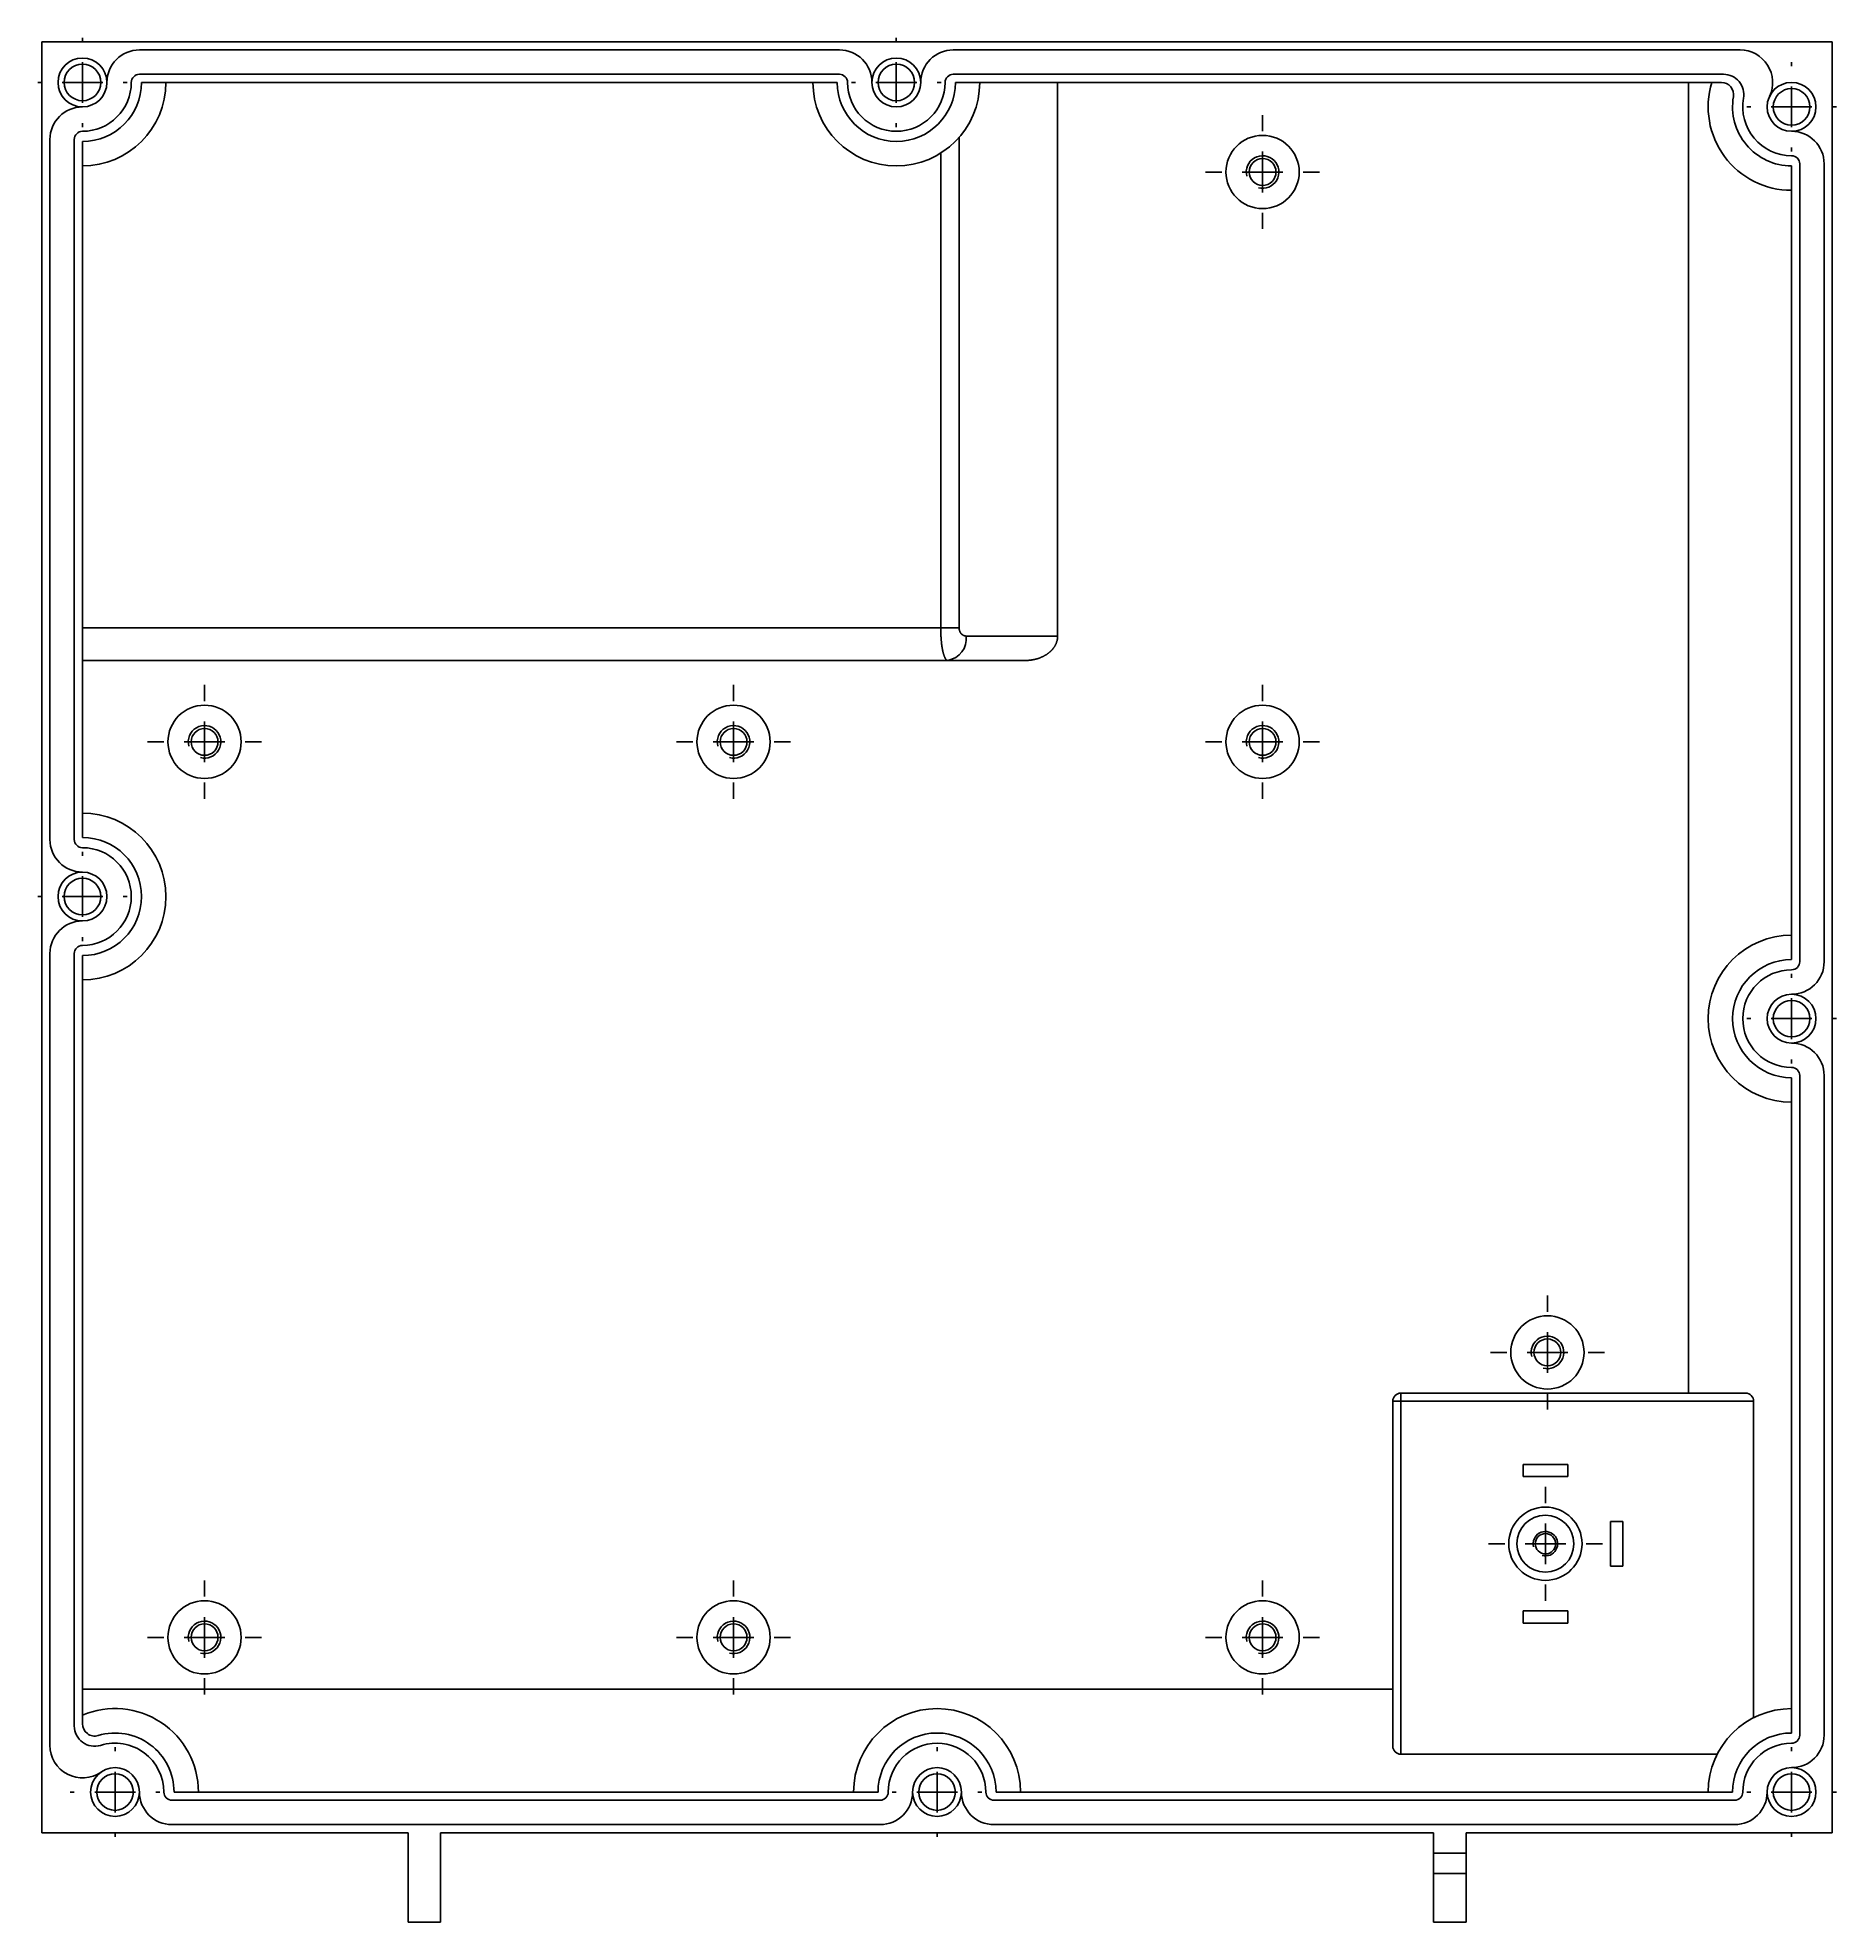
# Model space of a CAD drawing. Extents: x 394 to 615, y 613 to 844.
import ezdxf

# ---------------------------------------------------------------- set-up
doc = ezdxf.new("R2010")
doc.units = 0
doc.header["$LTSCALE"] = 5
doc.layers.get('0').update_dxf_attribs({"linetype": 'CONTINUOUS'})
doc.layers.add('FORMAT', color=7, linetype='CONTINUOUS')

# ---------------------------------------------------------------- blocks, each defined once
blk = doc.blocks.new('SW_CENTERMARKSYMBOL_0')
at = {"layer": 'FORMAT', "color": 0}
for p, q in [((0, 5), (0, 5.5)), ((0, 0), (0, 2.5)), ((-5, 0), (-5.5, 0)), ((0, 0), (-2.5, 0)), ((0, 0), (0, -2.5)), ((0, 0), (2.5, 0)), ((5, 0), (5.5, 0)), ((0, -5), (0, -5.5))]:
    blk.add_line(p, q, dxfattribs=at)
blk = doc.blocks.new('SW_CENTERMARKSYMBOL_1')
at = {"layer": 'FORMAT', "color": 0}
for p, q in [((0, 5), (0, 5.5)), ((0, 0), (0, 2.5)), ((-5, 0), (-5.5, 0)), ((0, 0), (-2.5, 0)), ((0, 0), (0, -2.5)), ((0, 0), (2.5, 0)), ((5, 0), (5.5, 0)), ((0, -5), (0, -5.5))]:
    blk.add_line(p, q, dxfattribs=at)
blk = doc.blocks.new('SW_CENTERMARKSYMBOL_2')
at = {"layer": 'FORMAT', "color": 0}
for p, q in [((0, 5), (0, 5.5)), ((0, 0), (0, 2.5)), ((-5, 0), (-5.5, 0)), ((0, 0), (-2.5, 0)), ((0, 0), (0, -2.5)), ((0, 0), (2.5, 0)), ((5, 0), (5.5, 0)), ((0, -5), (0, -5.5))]:
    blk.add_line(p, q, dxfattribs=at)
blk = doc.blocks.new('SW_CENTERMARKSYMBOL_3')
at = {"layer": 'FORMAT', "color": 0}
for p, q in [((0, 5), (0, 5.5)), ((0, 0), (0, 2.5)), ((-5, 0), (-5.5, 0)), ((0, 0), (-2.5, 0)), ((0, 0), (0, -2.5)), ((0, 0), (2.5, 0)), ((5, 0), (5.5, 0)), ((0, -5), (0, -5.5))]:
    blk.add_line(p, q, dxfattribs=at)
blk = doc.blocks.new('SW_CENTERMARKSYMBOL_4')
at = {"layer": 'FORMAT', "color": 0}
for p, q in [((0, 5), (0, 5.5)), ((0, 0), (0, 2.5)), ((-5, 0), (-5.5, 0)), ((0, 0), (-2.5, 0)), ((0, 0), (0, -2.5)), ((0, 0), (2.5, 0)), ((5, 0), (5.5, 0)), ((0, -5), (0, -5.5))]:
    blk.add_line(p, q, dxfattribs=at)
blk = doc.blocks.new('SW_CENTERMARKSYMBOL_5')
at = {"layer": 'FORMAT', "color": 0}
for p, q in [((0, 5), (0, 5.5)), ((0, 0), (0, 2.5)), ((-5, 0), (-5.5, 0)), ((0, 0), (-2.5, 0)), ((0, 0), (0, -2.5)), ((0, 0), (2.5, 0)), ((5, 0), (5.5, 0)), ((0, -5), (0, -5.5))]:
    blk.add_line(p, q, dxfattribs=at)
blk = doc.blocks.new('SW_CENTERMARKSYMBOL_6')
at = {"layer": 'FORMAT', "color": 0}
for p, q in [((0, 5), (0, 5.5)), ((0, 0), (0, 2.5)), ((-5, 0), (-5.5, 0)), ((0, 0), (-2.5, 0)), ((0, 0), (0, -2.5)), ((0, 0), (2.5, 0)), ((5, 0), (5.5, 0)), ((0, -5), (0, -5.5))]:
    blk.add_line(p, q, dxfattribs=at)
blk = doc.blocks.new('SW_CENTERMARKSYMBOL_7')
at = {"layer": 'FORMAT', "color": 0}
for p, q in [((0, 5), (0, 5.5)), ((0, 0), (0, 2.5)), ((-5, 0), (-5.5, 0)), ((0, 0), (-2.5, 0)), ((0, 0), (0, -2.5)), ((0, 0), (2.5, 0)), ((5, 0), (5.5, 0)), ((0, -5), (0, -5.5))]:
    blk.add_line(p, q, dxfattribs=at)
blk = doc.blocks.new('SW_CENTERMARKSYMBOL_8')
at = {"layer": 'FORMAT', "color": 0}
for p, q in [((0, 5), (0, 7)), ((0, 0), (0, 2.5)), ((-5, 0), (-7, 0)), ((0, 0), (-2.5, 0)), ((0, 0), (0, -2.5)), ((0, 0), (2.5, 0)), ((5, 0), (7, 0)), ((0, -5), (0, -7))]:
    blk.add_line(p, q, dxfattribs=at)
blk = doc.blocks.new('SW_CENTERMARKSYMBOL_9')
at = {"layer": 'FORMAT', "color": 0}
for p, q in [((0, 5), (0, 7)), ((0, 0), (0, 2.5)), ((-5, 0), (-7, 0)), ((0, 0), (-2.5, 0)), ((0, 0), (0, -2.5)), ((0, 0), (2.5, 0)), ((5, 0), (7, 0)), ((0, -5), (0, -7))]:
    blk.add_line(p, q, dxfattribs=at)
blk = doc.blocks.new('SW_CENTERMARKSYMBOL_10')
at = {"layer": 'FORMAT', "color": 0}
for p, q in [((0, 5), (0, 7)), ((0, 0), (0, 2.5)), ((-5, 0), (-7, 0)), ((0, 0), (-2.5, 0)), ((0, 0), (0, -2.5)), ((0, 0), (2.5, 0)), ((5, 0), (7, 0)), ((0, -5), (0, -7))]:
    blk.add_line(p, q, dxfattribs=at)
blk = doc.blocks.new('SW_CENTERMARKSYMBOL_11')
at = {"layer": 'FORMAT', "color": 0}
for p, q in [((0, 5), (0, 7)), ((0, 0), (0, 2.5)), ((-5, 0), (-7, 0)), ((0, 0), (-2.5, 0)), ((0, 0), (0, -2.5)), ((0, 0), (2.5, 0)), ((5, 0), (7, 0)), ((0, -5), (0, -7))]:
    blk.add_line(p, q, dxfattribs=at)
blk = doc.blocks.new('SW_CENTERMARKSYMBOL_12')
at = {"layer": 'FORMAT', "color": 0}
for p, q in [((0, 5), (0, 7)), ((0, 0), (0, 2.5)), ((-5, 0), (-7, 0)), ((0, 0), (-2.5, 0)), ((0, 0), (0, -2.5)), ((0, 0), (2.5, 0)), ((5, 0), (7, 0)), ((0, -5), (0, -7))]:
    blk.add_line(p, q, dxfattribs=at)
blk = doc.blocks.new('SW_CENTERMARKSYMBOL_13')
at = {"layer": 'FORMAT', "color": 0}
for p, q in [((0, 5), (0, 7)), ((0, 0), (0, 2.5)), ((-5, 0), (-7, 0)), ((0, 0), (-2.5, 0)), ((0, 0), (0, -2.5)), ((0, 0), (2.5, 0)), ((5, 0), (7, 0)), ((0, -5), (0, -7))]:
    blk.add_line(p, q, dxfattribs=at)
blk = doc.blocks.new('SW_CENTERMARKSYMBOL_14')
at = {"layer": 'FORMAT', "color": 0}
for p, q in [((0, 5), (0, 7)), ((0, 0), (0, 2.5)), ((-5, 0), (-7, 0)), ((0, 0), (-2.5, 0)), ((0, 0), (0, -2.5)), ((0, 0), (2.5, 0)), ((5, 0), (7, 0)), ((0, -5), (0, -7))]:
    blk.add_line(p, q, dxfattribs=at)
blk = doc.blocks.new('SW_CENTERMARKSYMBOL_15')
at = {"layer": 'FORMAT', "color": 0}
for p, q in [((0, 5), (0, 7)), ((0, 0), (0, 2.5)), ((-5, 0), (-7, 0)), ((0, 0), (-2.5, 0)), ((0, 0), (0, -2.5)), ((0, 0), (2.5, 0)), ((5, 0), (7, 0)), ((0, -5), (0, -7))]:
    blk.add_line(p, q, dxfattribs=at)

msp = doc.modelspace()

# ---------------------------------------------------------------- linework, layer by layer
at = {"color": 7, "linetype": 'CONTINUOUS'}
for p, q in [((394.6, 623.89), (394.6, 843.89)), ((614.6, 843.89), (394.6, 843.89)), ((492.6, 842.89), (406.6, 842.89)), ((603.27, 842.89), (506.6, 842.89)), ((614.6, 623.89), (614.6, 843.89)), ((492.6, 839.89), (406.6, 839.89)), ((492.35, 838.89), (406.85, 838.89)), ((601.23, 839.89), (506.6, 839.89)), ((600.98, 838.89), (506.85, 838.89)), ((519.42, 770.89), (519.42, 838.89)), ((596.94, 677.89), (596.94, 838.89)), ((395.6, 831.89), (395.6, 745.89)), ((398.6, 831.89), (398.6, 745.89)), ((399.6, 746.14), (399.6, 831.64)), ((507.32, 832.15), (507.32, 771.89)), ((505.05, 771.89), (505.05, 830.21)), ((610.6, 730.89), (610.6, 828.89)), ((613.6, 730.89), (613.6, 828.89)), ((609.6, 731.14), (609.6, 828.64)), ((399.6, 771.89), (505.05, 771.89)), ((507.32, 771.89), (505.05, 771.89)), ((508.19, 770.89), (519.42, 770.89)), ((505.92, 767.89), (399.6, 767.89)), ((515.45, 767.89), (505.92, 767.89)), ((395.6, 731.89), (395.6, 634.63)), ((398.6, 731.89), (398.6, 637.01)), ((399.6, 637.27), (399.6, 731.64)), ((609.6, 636.14), (609.6, 716.64)), ((610.6, 635.89), (610.6, 716.89)), ((613.6, 635.89), (613.6, 716.89)), ((560.6, 634.54), (560.6, 676.89)), ((560.6, 676.89), (561.6, 676.89)), ((561.6, 676.89), (561.6, 677.89)), ((561.6, 677.89), (603.94, 677.89)), ((561.6, 676.89), (561.6, 633.54)), ((604.94, 676.89), (561.6, 676.89)), ((604.94, 676.89), (604.94, 638.02)), ((576.6, 667.64), (576.6, 669.14)), ((576.6, 669.14), (582.1, 669.14)), ((582.1, 669.14), (582.1, 667.64)), ((582.1, 667.64), (576.6, 667.64)), ((587.35, 656.64), (587.35, 662.14)), ((587.35, 662.14), (588.85, 662.14)), ((588.85, 662.14), (588.85, 656.64)), ((588.85, 656.64), (587.35, 656.64)), ((576.6, 649.64), (576.6, 651.14)), ((576.6, 651.14), (582.1, 651.14)), ((582.1, 651.14), (582.1, 649.64)), ((582.1, 649.64), (576.6, 649.64)), ((560.6, 641.54), (399.6, 641.54)), ((600.47, 633.54), (561.6, 633.54)), ((410.6, 627.89), (497.6, 627.89)), ((497.35, 628.89), (410.85, 628.89)), ((511.6, 627.89), (602.6, 627.89)), ((602.35, 628.89), (511.85, 628.89)), ((439.6, 623.89), (394.6, 623.89)), ((410.6, 624.89), (497.6, 624.89)), ((439.6, 623.89), (439.6, 612.89)), ((565.6, 623.89), (443.6, 623.89)), ((443.6, 612.89), (443.6, 623.89)), ((511.6, 624.89), (602.6, 624.89)), ((565.6, 623.89), (565.6, 621.39)), ((614.6, 623.89), (569.6, 623.89)), ((569.6, 621.39), (569.6, 623.89)), ((565.6, 618.89), (565.6, 621.39)), ((565.6, 621.39), (569.6, 621.39)), ((569.6, 618.89), (569.6, 621.39)), ((565.6, 618.89), (569.6, 618.89)), ((565.6, 612.89), (565.6, 618.89)), ((569.6, 612.89), (569.6, 618.89)), ((439.6, 612.89), (443.6, 612.89)), ((565.6, 612.89), (569.6, 612.89))]:
    msp.add_line(p, q, dxfattribs=at)
for points in [[(505.05, 771.89, 0), (505.05, 771.84, 0), (505.05, 771.79, 0), (505.05, 771.74, 0), (505.06, 771.69, 0), (505.06, 771.64, 0), (505.06, 771.59, 0), (505.06, 771.54, 0), (505.06, 771.5, 0), (505.06, 771.45, 0), (505.06, 771.4, 0), (505.06, 771.35, 0), (505.06, 771.3, 0), (505.06, 771.25, 0), (505.07, 771.2, 0), (505.07, 771.16, 0), (505.07, 771.11, 0), (505.07, 771.06, 0), (505.07, 771.01, 0), (505.08, 770.96, 0), (505.08, 770.92, 0), (505.08, 770.87, 0), (505.08, 770.82, 0), (505.09, 770.77, 0), (505.09, 770.73, 0), (505.09, 770.68, 0), (505.1, 770.63, 0), (505.1, 770.59, 0), (505.1, 770.54, 0), (505.11, 770.49, 0), (505.11, 770.45, 0), (505.12, 770.4, 0), (505.12, 770.36, 0), (505.12, 770.31, 0), (505.13, 770.27, 0), (505.13, 770.22, 0), (505.14, 770.18, 0), (505.14, 770.13, 0), (505.15, 770.09, 0), (505.15, 770.05, 0), (505.16, 770, 0), (505.16, 769.96, 0), (505.17, 769.92, 0), (505.17, 769.87, 0), (505.18, 769.83, 0), (505.18, 769.79, 0), (505.19, 769.75, 0), (505.19, 769.71, 0), (505.2, 769.67, 0), (505.21, 769.62, 0), (505.21, 769.59, 0), (505.22, 769.54, 0), (505.22, 769.5, 0), (505.23, 769.47, 0), (505.24, 769.43, 0), (505.24, 769.39, 0), (505.25, 769.35, 0), (505.26, 769.31, 0), (505.26, 769.27, 0), (505.27, 769.24, 0), (505.28, 769.2, 0), (505.29, 769.17, 0), (505.29, 769.13, 0), (505.3, 769.1, 0), (505.31, 769.06, 0), (505.31, 769.02, 0), (505.32, 768.99, 0), (505.33, 768.96, 0), (505.34, 768.92, 0), (505.35, 768.89, 0), (505.35, 768.86, 0), (505.36, 768.83, 0), (505.37, 768.8, 0), (505.38, 768.76, 0), (505.39, 768.74, 0), (505.39, 768.71, 0), (505.4, 768.67, 0), (505.41, 768.65, 0), (505.42, 768.62, 0), (505.43, 768.59, 0), (505.44, 768.56, 0), (505.45, 768.53, 0), (505.46, 768.51, 0), (505.47, 768.48, 0), (505.48, 768.46, 0), (505.48, 768.43, 0), (505.49, 768.41, 0), (505.5, 768.38, 0), (505.51, 768.36, 0), (505.52, 768.34, 0), (505.53, 768.32, 0), (505.54, 768.29, 0), (505.55, 768.27, 0), (505.56, 768.25, 0), (505.57, 768.23, 0), (505.58, 768.21, 0), (505.59, 768.19, 0), (505.6, 768.17, 0), (505.61, 768.16, 0), (505.62, 768.14, 0), (505.63, 768.12, 0), (505.64, 768.11, 0), (505.65, 768.09, 0), (505.66, 768.08, 0), (505.67, 768.06, 0), (505.68, 768.05, 0), (505.69, 768.03, 0), (505.7, 768.02, 0), (505.71, 768.01, 0), (505.72, 768, 0), (505.73, 767.99, 0), (505.74, 767.98, 0), (505.75, 767.97, 0), (505.76, 767.96, 0), (505.77, 767.95, 0), (505.78, 767.94, 0), (505.79, 767.93, 0), (505.8, 767.92, 0), (505.81, 767.92, 0), (505.82, 767.91, 0), (505.83, 767.91, 0), (505.85, 767.9, 0), (505.86, 767.9, 0), (505.87, 767.9, 0), (505.88, 767.89, 0), (505.89, 767.89, 0), (505.9, 767.89, 0), (505.91, 767.89, 0), (505.92, 767.89, 0)], [(507.32, 771.89, 0), (507.32, 771.88, 0), (507.32, 771.86, 0), (507.32, 771.85, 0), (507.32, 771.84, 0), (507.32, 771.83, 0), (507.32, 771.81, 0), (507.32, 771.8, 0), (507.32, 771.79, 0), (507.33, 771.78, 0), (507.33, 771.77, 0), (507.33, 771.75, 0), (507.33, 771.74, 0), (507.33, 771.73, 0), (507.33, 771.72, 0), (507.33, 771.71, 0), (507.34, 771.69, 0), (507.34, 771.68, 0), (507.34, 771.67, 0), (507.34, 771.66, 0), (507.35, 771.64, 0), (507.35, 771.63, 0), (507.35, 771.62, 0), (507.36, 771.61, 0), (507.36, 771.6, 0), (507.36, 771.59, 0), (507.36, 771.57, 0), (507.37, 771.56, 0), (507.37, 771.55, 0), (507.38, 771.54, 0), (507.38, 771.53, 0), (507.38, 771.52, 0), (507.39, 771.5, 0), (507.39, 771.49, 0), (507.39, 771.48, 0), (507.4, 771.47, 0), (507.4, 771.46, 0), (507.41, 771.45, 0), (507.41, 771.44, 0), (507.42, 771.43, 0), (507.42, 771.42, 0), (507.43, 771.41, 0), (507.43, 771.39, 0), (507.44, 771.38, 0), (507.44, 771.37, 0), (507.45, 771.36, 0), (507.45, 771.35, 0), (507.46, 771.34, 0), (507.47, 771.33, 0), (507.47, 771.32, 0), (507.48, 771.31, 0), (507.49, 771.3, 0), (507.49, 771.29, 0), (507.5, 771.28, 0), (507.5, 771.27, 0), (507.51, 771.26, 0), (507.52, 771.25, 0), (507.52, 771.24, 0), (507.53, 771.24, 0), (507.54, 771.23, 0), (507.55, 771.22, 0), (507.55, 771.21, 0), (507.56, 771.2, 0), (507.57, 771.19, 0), (507.57, 771.18, 0), (507.58, 771.17, 0), (507.59, 771.16, 0), (507.6, 771.15, 0), (507.61, 771.15, 0), (507.61, 771.14, 0), (507.62, 771.13, 0), (507.63, 771.12, 0), (507.64, 771.12, 0), (507.65, 771.11, 0), (507.65, 771.1, 0), (507.66, 771.09, 0), (507.67, 771.09, 0), (507.68, 771.08, 0), (507.69, 771.07, 0), (507.7, 771.06, 0), (507.71, 771.06, 0), (507.71, 771.05, 0), (507.72, 771.04, 0), (507.73, 771.04, 0), (507.74, 771.03, 0), (507.75, 771.02, 0), (507.76, 771.02, 0), (507.77, 771.01, 0), (507.78, 771.01, 0), (507.79, 771, 0), (507.8, 771, 0), (507.81, 770.99, 0), (507.82, 770.98, 0), (507.83, 770.98, 0), (507.84, 770.97, 0), (507.85, 770.97, 0), (507.86, 770.96, 0), (507.87, 770.96, 0), (507.88, 770.96, 0), (507.88, 770.95, 0), (507.89, 770.95, 0), (507.9, 770.94, 0), (507.92, 770.94, 0), (507.93, 770.93, 0), (507.94, 770.93, 0), (507.95, 770.93, 0), (507.96, 770.92, 0), (507.97, 770.92, 0), (507.98, 770.92, 0), (507.99, 770.91, 0), (508, 770.91, 0), (508.01, 770.91, 0), (508.02, 770.91, 0), (508.03, 770.9, 0), (508.04, 770.9, 0), (508.05, 770.9, 0), (508.06, 770.9, 0), (508.07, 770.9, 0), (508.08, 770.9, 0), (508.09, 770.89, 0), (508.1, 770.89, 0), (508.11, 770.89, 0), (508.12, 770.89, 0), (508.13, 770.89, 0), (508.14, 770.89, 0), (508.15, 770.89, 0), (508.17, 770.89, 0), (508.18, 770.89, 0), (508.19, 770.89, 0)], [(515.45, 767.89, 0), (515.5, 767.89, 0), (515.55, 767.89, 0), (515.6, 767.89, 0), (515.65, 767.89, 0), (515.7, 767.89, 0), (515.75, 767.9, 0), (515.79, 767.9, 0), (515.84, 767.9, 0), (515.89, 767.91, 0), (515.94, 767.91, 0), (515.99, 767.91, 0), (516.04, 767.92, 0), (516.08, 767.93, 0), (516.13, 767.93, 0), (516.18, 767.94, 0), (516.23, 767.95, 0), (516.28, 767.95, 0), (516.32, 767.96, 0), (516.37, 767.97, 0), (516.42, 767.98, 0), (516.47, 767.99, 0), (516.51, 768, 0), (516.56, 768.01, 0), (516.61, 768.02, 0), (516.65, 768.03, 0), (516.7, 768.04, 0), (516.75, 768.05, 0), (516.79, 768.06, 0), (516.84, 768.08, 0), (516.88, 768.09, 0), (516.93, 768.1, 0), (516.97, 768.12, 0), (517.02, 768.13, 0), (517.06, 768.14, 0), (517.11, 768.16, 0), (517.15, 768.18, 0), (517.2, 768.19, 0), (517.24, 768.21, 0), (517.28, 768.23, 0), (517.33, 768.24, 0), (517.37, 768.26, 0), (517.41, 768.28, 0), (517.45, 768.3, 0), (517.49, 768.32, 0), (517.54, 768.33, 0), (517.58, 768.35, 0), (517.62, 768.37, 0), (517.66, 768.39, 0), (517.7, 768.41, 0), (517.74, 768.43, 0), (517.78, 768.46, 0), (517.82, 768.48, 0), (517.86, 768.5, 0), (517.9, 768.52, 0), (517.93, 768.55, 0), (517.97, 768.57, 0), (518.01, 768.59, 0), (518.05, 768.62, 0), (518.08, 768.64, 0), (518.12, 768.66, 0), (518.15, 768.69, 0), (518.19, 768.72, 0), (518.23, 768.74, 0), (518.26, 768.77, 0), (518.29, 768.79, 0), (518.33, 768.82, 0), (518.36, 768.85, 0), (518.39, 768.87, 0), (518.43, 768.9, 0), (518.46, 768.93, 0), (518.49, 768.96, 0), (518.52, 768.99, 0), (518.55, 769.01, 0), (518.58, 769.04, 0), (518.61, 769.07, 0), (518.64, 769.1, 0), (518.67, 769.13, 0), (518.7, 769.16, 0), (518.73, 769.19, 0), (518.75, 769.22, 0), (518.78, 769.25, 0), (518.81, 769.28, 0), (518.83, 769.31, 0), (518.86, 769.35, 0), (518.88, 769.38, 0), (518.91, 769.41, 0), (518.93, 769.44, 0), (518.96, 769.47, 0), (518.98, 769.51, 0), (519, 769.54, 0), (519.02, 769.57, 0), (519.04, 769.61, 0), (519.06, 769.64, 0), (519.08, 769.67, 0), (519.1, 769.71, 0), (519.12, 769.74, 0), (519.14, 769.77, 0), (519.16, 769.81, 0), (519.17, 769.84, 0), (519.19, 769.88, 0), (519.21, 769.91, 0), (519.22, 769.95, 0), (519.24, 769.98, 0), (519.25, 770.02, 0), (519.27, 770.05, 0), (519.28, 770.09, 0), (519.29, 770.12, 0), (519.3, 770.16, 0), (519.32, 770.2, 0), (519.33, 770.23, 0), (519.34, 770.27, 0), (519.35, 770.3, 0), (519.36, 770.34, 0), (519.37, 770.38, 0), (519.37, 770.41, 0), (519.38, 770.45, 0), (519.39, 770.48, 0), (519.39, 770.52, 0), (519.4, 770.56, 0), (519.4, 770.59, 0), (519.41, 770.63, 0), (519.41, 770.67, 0), (519.42, 770.7, 0), (519.42, 770.74, 0), (519.42, 770.78, 0), (519.42, 770.81, 0), (519.42, 770.85, 0), (519.42, 770.89, 0)]]:
    msp.add_polyline3d(points, dxfattribs=at)
for centre, radius in [((399.6, 838.89), 3), ((399.6, 838.89), 2.25), ((499.6, 838.89), 3), ((499.6, 838.89), 2.25), ((609.6, 835.89), 3), ((609.6, 835.89), 2.25), ((544.6, 827.89), 4.5), ((544.6, 827.89), 1.65), ((414.6, 757.89), 4.5), ((479.6, 757.89), 4.5), ((544.6, 757.89), 4.5), ((414.6, 757.89), 1.65), ((479.6, 757.89), 1.65), ((544.6, 757.89), 1.65), ((399.6, 738.89), 3), ((399.6, 738.89), 2.25), ((609.6, 723.89), 3), ((609.6, 723.89), 2.25), ((579.6, 682.89), 4.5), ((579.6, 682.89), 1.65), ((579.35, 659.39), 4.5), ((579.35, 659.39), 3.5), ((579.35, 659.39), 1.25), ((414.6, 647.89), 4.5), ((479.6, 647.89), 4.5), ((544.6, 647.89), 4.5), ((414.6, 647.89), 1.65), ((479.6, 647.89), 1.65), ((544.6, 647.89), 1.65), ((403.6, 628.89), 3), ((403.6, 628.89), 2.25), ((504.6, 628.89), 3), ((504.6, 628.89), 2.25), ((609.6, 628.89), 3), ((609.6, 628.89), 2.25)]:
    msp.add_circle(centre, radius, dxfattribs=at)
for centre, radius, start, end in [((406.6, 838.89), 4, 90, 180), ((492.6, 838.89), 4, 0, 90), ((506.6, 838.89), 4, 90, 180), ((603.27, 838.89), 4, 334.6231, 90), ((399.6, 838.89), 7.25, 270, 0), ((399.6, 838.89), 6, 270, 0), ((399.6, 838.89), 10.25, 270, 0), ((406.6, 838.89), 1, 90, 180), ((499.6, 838.89), 10.25, 180, 0), ((499.6, 838.89), 7.25, 180, 0), ((492.6, 838.89), 1, 0, 90), ((499.6, 838.89), 6, 180, 0), ((506.6, 838.89), 1, 90, 180), ((609.6, 835.89), 10.25, 162.9814, 270), ((600.98, 837.39), 1.5, 350.1291, 90), ((601.23, 837.39), 2.5, 349.8358, 90), ((399.6, 831.89), 4, 90, 180), ((609.6, 835.89), 7.25, 170.1291, 270), ((609.6, 835.89), 6, 169.8358, 270), ((399.6, 831.89), 1, 90, 180), ((609.6, 828.89), 4, 0, 90), ((544.6, 827.89), 2, 255, 195), ((609.6, 828.89), 1, 0, 90), ((505.49, 770.57), 2.71, 279.0313, 6.8128), ((414.6, 757.89), 2, 255, 195), ((479.6, 757.89), 2, 255, 195), ((544.6, 757.89), 2, 255, 195), ((399.6, 738.89), 10.25, 270, 90), ((399.6, 745.89), 4, 180, 270), ((399.6, 745.89), 1, 180, 270), ((399.6, 738.89), 7.25, 270, 90), ((399.6, 738.89), 6, 270, 90), ((399.6, 731.89), 4, 90, 180), ((609.6, 723.89), 10.25, 90, 270), ((399.6, 731.89), 1, 90, 180), ((609.6, 723.89), 7.25, 90, 270), ((609.6, 723.89), 6, 90, 270), ((609.6, 730.89), 1, 270, 0), ((609.6, 730.89), 4, 270, 0), ((609.6, 716.89), 4, 0, 90), ((609.6, 716.89), 1, 0, 90), ((579.6, 682.89), 2, 255, 195), ((561.6, 676.89), 1, 90, 180), ((603.94, 676.89), 1, 0, 90), ((579.35, 659.39), 1.5, 255, 195), ((414.6, 647.89), 2, 255, 195), ((479.6, 647.89), 2, 255, 195), ((544.6, 647.89), 2, 255, 195), ((403.6, 628.89), 10.25, 0, 112.9697), ((504.6, 628.89), 10.25, 0, 180), ((609.6, 628.89), 10.25, 90, 180), ((401.1, 637.01), 2.5, 180, 287.1046), ((401.1, 637.27), 1.5, 180, 286.6015), ((399.6, 634.63), 4, 180, 304.8499), ((403.6, 628.89), 7.25, 0, 106.6015), ((403.6, 628.89), 6, 0, 107.1046), ((504.6, 628.89), 7.25, 0, 180), ((504.6, 628.89), 6, 0, 180), ((561.6, 634.54), 1, 180, 270), ((609.6, 628.89), 7.25, 90, 180), ((609.6, 628.89), 6, 90, 180), ((609.6, 635.89), 1, 270, 0), ((609.6, 635.89), 4, 270, 0), ((410.6, 628.89), 4, 180, 270), ((410.6, 628.89), 1, 180, 270), ((497.6, 628.89), 1, 270, 0), ((497.6, 628.89), 4, 270, 0), ((511.6, 628.89), 4, 180, 270), ((511.6, 628.89), 1, 180, 270), ((602.6, 628.89), 1, 270, 0), ((602.6, 628.89), 4, 270, 0)]:
    msp.add_arc(centre, radius, start, end, dxfattribs=at)

# ---------------------------------------------------------------- block references
at = {"layer": 'FORMAT'}
for name, p in [('SW_CENTERMARKSYMBOL_1', (399.6, 838.89)), ('SW_CENTERMARKSYMBOL_2', (499.6, 838.89)), ('SW_CENTERMARKSYMBOL_0', (609.6, 835.89)), ('SW_CENTERMARKSYMBOL_14', (544.6, 827.89)), ('SW_CENTERMARKSYMBOL_9', (414.6, 757.89)), ('SW_CENTERMARKSYMBOL_10', (479.6, 757.89)), ('SW_CENTERMARKSYMBOL_12', (544.6, 757.89)), ('SW_CENTERMARKSYMBOL_7', (399.6, 738.89)), ('SW_CENTERMARKSYMBOL_3', (609.6, 723.89)), ('SW_CENTERMARKSYMBOL_13', (579.6, 682.89)), ('SW_CENTERMARKSYMBOL_15', (579.35, 659.39)), ('SW_CENTERMARKSYMBOL_8', (414.6, 647.89)), ('SW_CENTERMARKSYMBOL_11', (479.6, 647.89)), ('SW_CENTERMARKSYMBOL_13', (544.6, 647.89)), ('SW_CENTERMARKSYMBOL_6', (403.6, 628.89)), ('SW_CENTERMARKSYMBOL_5', (504.6, 628.89)), ('SW_CENTERMARKSYMBOL_4', (609.6, 628.89))]:
    msp.add_blockref(name, p, dxfattribs=at)

doc.saveas('drawing.dxf')
